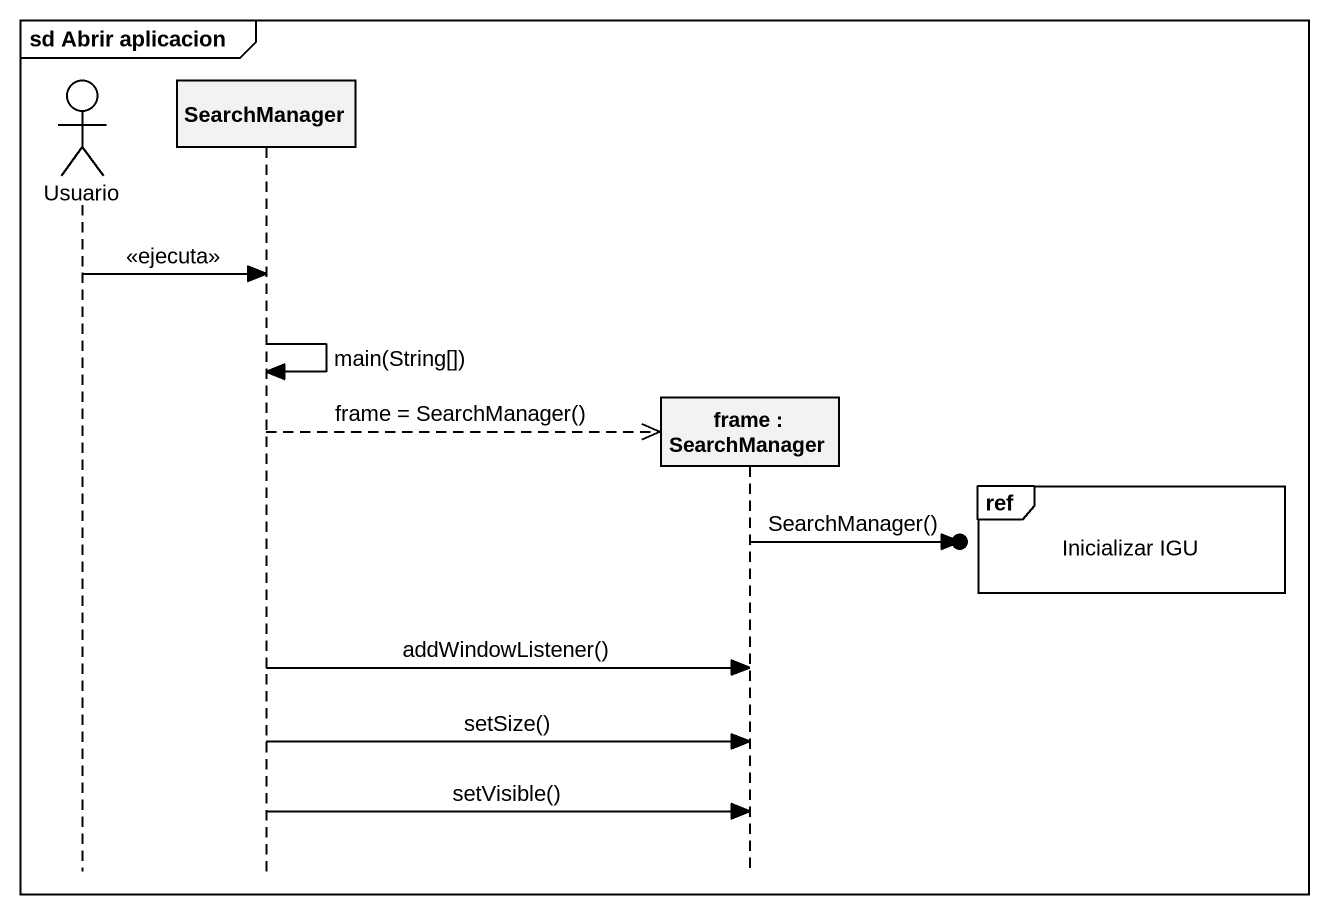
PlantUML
@startuml
mainframe sd Abrir aplicacion
hide footbox
actor Usuario
participant SearchManager
participant "frame : SearchManager" as frame_

Usuario -> SearchManager : <<ejecuta>>
SearchManager -> SearchManager : main(String[])
SearchManager -->> frame_ ** : frame = SearchManager()
ref over frame_ : Inicializar IGU
frame_ ->o] : SearchManager()
SearchManager -> frame_ : addWindowListener()
SearchManager -> frame_ : setSize()
SearchManager -> frame_ : setVisible()
@enduml
